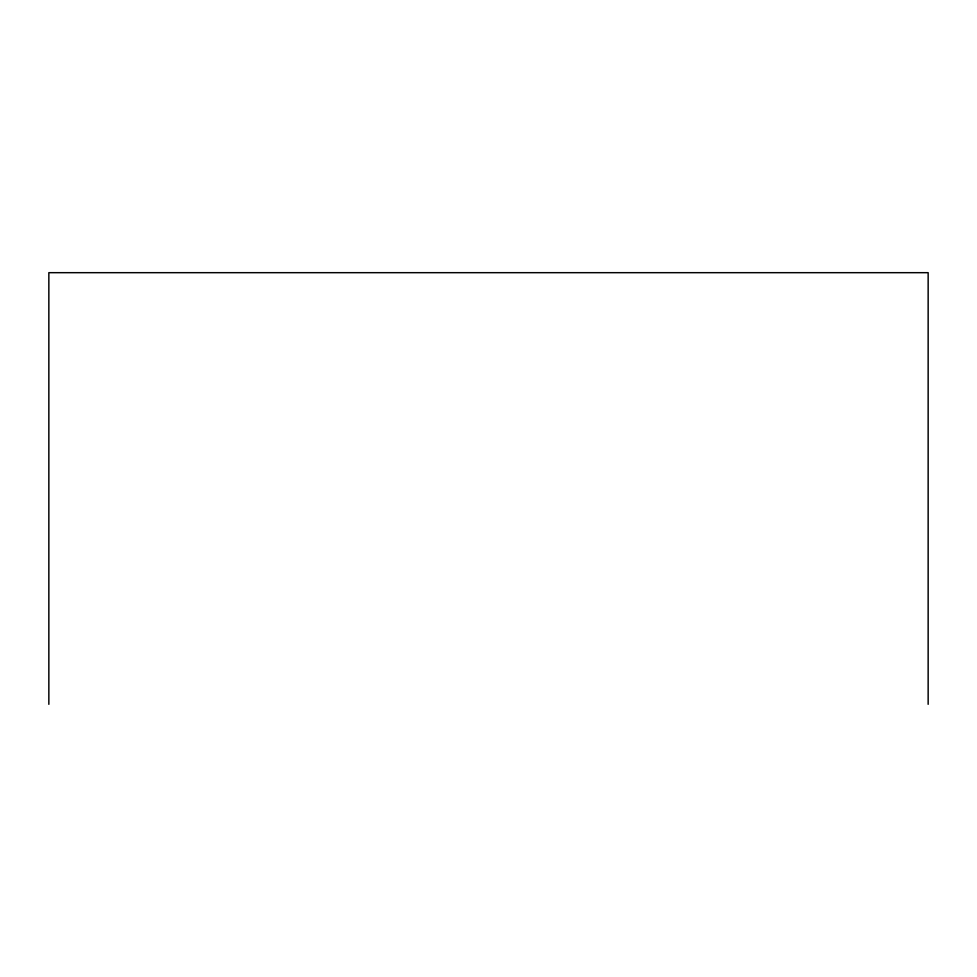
<?xml version="1.0" encoding="UTF-8"?>
<svg xmlns="http://www.w3.org/2000/svg" width="977" height="977" viewBox="0 0 977 977"><rect width="100%" height="100%" fill="white"/><g stroke="black" fill="none" stroke-linecap="round" stroke-linejoin="round"><path stroke-width="1.47" d="M928.15 704.319L928.15 272.681L48.85 272.681L48.85 704.319"/></g></svg>
